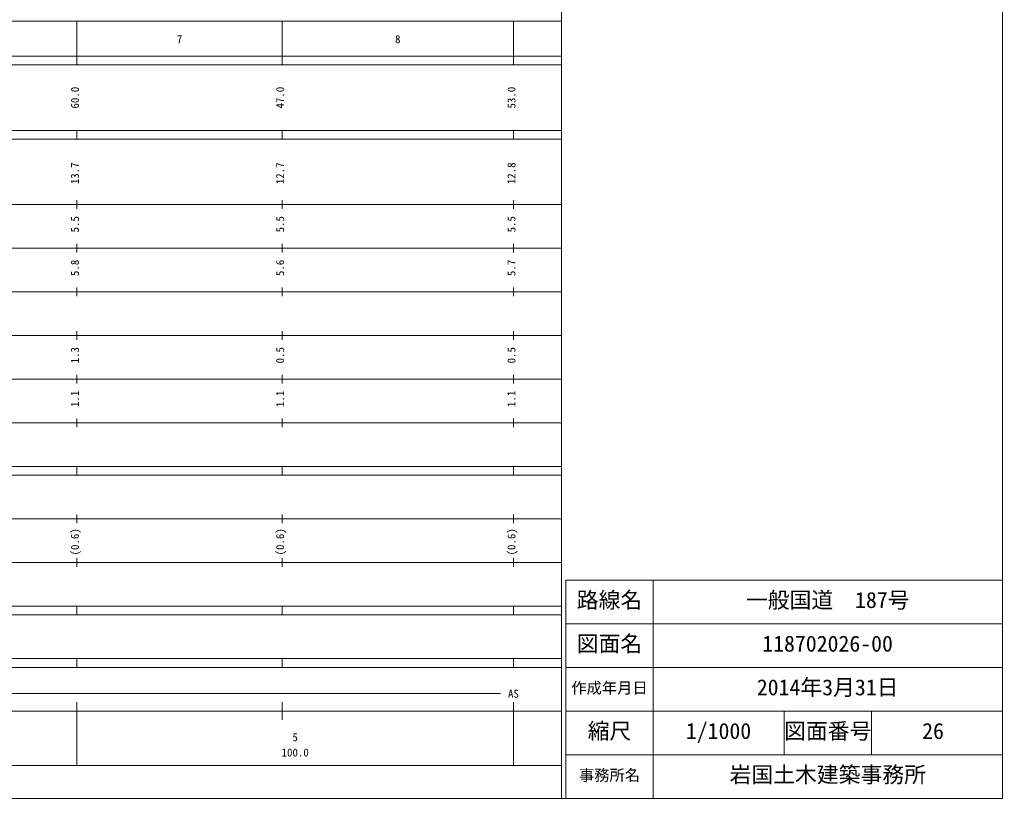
# Model space of a CAD drawing. Units: millimetres on the paper, enlarged 1000 times. Extents: x 40000 to 680000, y 20000 to 380000.
# Drawn here: x 454872 to 680000, y 20000 to 198357 of the extents above; entities that cross this region are included whole.
import ezdxf
from ezdxf.enums import TextEntityAlignment as Align

# ---------------------------------------------------------------- set-up
doc = ezdxf.new("R2010")
doc.units = ezdxf.units.MM
doc.header["$LTSCALE"] = 1000
doc.layers.add('S-SUV', color=9, linetype='Continuous')
doc.layers.add('S-TTL-TXT', color=2, linetype='Continuous')
doc.layers.add('S-TTL', color=2, linetype='Continuous', lineweight=13)
doc.layers.add('S-TTL-LINE', color=2, linetype='Continuous', lineweight=13)
doc.styles.add('ＭＳ ゴシック', font='')
doc.styles.get('ＭＳ ゴシック').set_extended_font_data('MS Gothic')

msp = doc.modelspace()

# ---------------------------------------------------------------- linework, layer by layer
at = {"layer": 'S-TTL'}
for p, q in [((680000, 20000), (680000, 380000)), ((40000, 20000), (680000, 20000))]:
    msp.add_line(p, q, dxfattribs=at)
at = {"layer": 'S-TTL-LINE'}
for p, q in [((579000, 20000), (579000, 370000)), ((68000, 198000), (579000, 198000)), ((468000, 188000), (468000, 198000)), ((515000, 188000), (515000, 198000)), ((568000, 188000), (568000, 198000)), ((40000, 190000), (579000, 190000)), ((40000, 188000), (579000, 188000)), ((40000, 173000), (579000, 173000)), ((468000, 171000), (468000, 173000)), ((515000, 171000), (515000, 173000)), ((568000, 171000), (568000, 173000)), ((40000, 171000), (579000, 171000)), ((40000, 156000), (579000, 156000)), ((468000, 155000), (468000, 157000)), ((515000, 155000), (515000, 157000)), ((568000, 155000), (568000, 157000)), ((468000, 145000), (468000, 147000)), ((515000, 145000), (515000, 147000)), ((568000, 145000), (568000, 147000)), ((46000, 146000), (579000, 146000)), ((52000, 136000), (579000, 136000)), ((468000, 135000), (468000, 137000)), ((515000, 135000), (515000, 137000)), ((568000, 135000), (568000, 137000)), ((468000, 125000), (468000, 127000)), ((515000, 125000), (515000, 127000)), ((568000, 125000), (568000, 127000)), ((46000, 126000), (579000, 126000)), ((52000, 116000), (579000, 116000)), ((468000, 115000), (468000, 117000)), ((515000, 115000), (515000, 117000)), ((568000, 115000), (568000, 117000)), ((46000, 106000), (579000, 106000)), ((468000, 105000), (468000, 107000)), ((515000, 105000), (515000, 107000)), ((568000, 105000), (568000, 107000)), ((40000, 96000), (579000, 96000)), ((468000, 94000), (468000, 96000)), ((515000, 94000), (515000, 96000)), ((568000, 94000), (568000, 96000)), ((40000, 94000), (579000, 94000)), ((49000, 84000), (579000, 84000)), ((468000, 83000), (468000, 85000)), ((515000, 83000), (515000, 85000)), ((568000, 83000), (568000, 85000)), ((468000, 73000), (468000, 75000)), ((515000, 73000), (515000, 75000)), ((568000, 73000), (568000, 75000)), ((40000, 74000), (579000, 74000)), ((680000, 70000), (580000, 70000)), ((580000, 70000), (580000, 20000)), ((600000, 70000), (600000, 20000)), ((40000, 64000), (579000, 64000)), ((468000, 62000), (468000, 64000)), ((515000, 62000), (515000, 64000)), ((568000, 62000), (568000, 64000)), ((40000, 62000), (579000, 62000)), ((680000, 60000), (580000, 60000)), ((40000, 52000), (579000, 52000)), ((468000, 50000), (468000, 52000)), ((515000, 50000), (515000, 52000)), ((568000, 50000), (568000, 52000)), ((40000, 50000), (579000, 50000)), ((680000, 50000), (580000, 50000)), ((71000, 44000), (565000, 44000)), ((468000, 27500), (468000, 42000)), ((515000, 38000), (515000, 42000)), ((568000, 27500), (568000, 42000)), ((40000, 40000), (579000, 40000)), ((680000, 40000), (580000, 40000)), ((630000, 40000), (630000, 30000)), ((650000, 40000), (650000, 30000)), ((680000, 30000), (580000, 30000)), ((68000, 27500), (579000, 27500))]:
    msp.add_line(p, q, dxfattribs=at)

# ---------------------------------------------------------------- texts
at = {"layer": 'S-SUV', "style": 'ＭＳ ゴシック'}
for s, p in [('7', (490875, 192405)), ('8', (540875, 192405)), ('AS', (566750, 42500)), ('5', (517375, 32523)), ('100.0', (514875, 29033))]:
    msp.add_text(s, height=1833, dxfattribs=at).set_placement(p, align=Align.BOTTOM_LEFT)
for s, p in [('60.0', (469000, 178000)), ('47.0', (516000, 178000)), ('53.0', (569000, 178000)), ('13.7', (469000, 160674)), ('12.7', (516000, 160674)), ('12.8', (569000, 160674)), ('5.5', (469000, 149625)), ('5.5', (516000, 149625)), ('5.5', (569000, 149625)), ('5.8', (469000, 139625)), ('5.6', (516000, 139625)), ('5.7', (569000, 139625)), ('1.3', (469000, 119625)), ('0.5', (516000, 119625)), ('0.5', (569000, 119625)), ('1.1', (469000, 109625)), ('1.1', (516000, 109625)), ('1.1', (569000, 109625)), ('(0.6)', (469000, 75639)), ('(0.6)', (516000, 75639)), ('(0.6)', (569000, 75639))]:
    msp.add_text(s, height=1833, rotation=90, dxfattribs=at).set_placement(p, align=Align.BOTTOM_LEFT)
at = {"layer": 'S-TTL-TXT', "style": 'ＭＳ ゴシック'}
for s, height, p in [('路線名', 3666, (582500, 62500)), ('路線名', 3666, (582500, 62500)), ('一般国道\u3000187号', 3666, (621250, 62500)), ('図面名', 3666, (582500, 52500)), ('図面名', 3666, (582500, 52500)), ('118702026-00', 3666, (625000, 52500)), ('2014年3月31日', 3666, (623750, 42500)), ('作成年月日', 2566, (581250, 43250)), ('作成年月日', 2566, (581250, 43250)), ('縮尺', 3666, (585000, 32500)), ('縮尺', 3666, (585000, 32500)), ('1/1000', 3666, (607500, 32500)), ('図面番号', 3666, (630000, 32500)), ('図面番号', 3666, (630000, 32500)), ('26', 3666, (661625, 32500)), ('岩国土木建築事務所', 3666, (617500, 22500)), ('事務所名', 2566, (583000, 23250)), ('事務所名', 2566, (583000, 23250))]:
    msp.add_text(s, height=height, dxfattribs=at).set_placement(p, align=Align.BOTTOM_LEFT)

doc.saveas('drawing.dxf')
